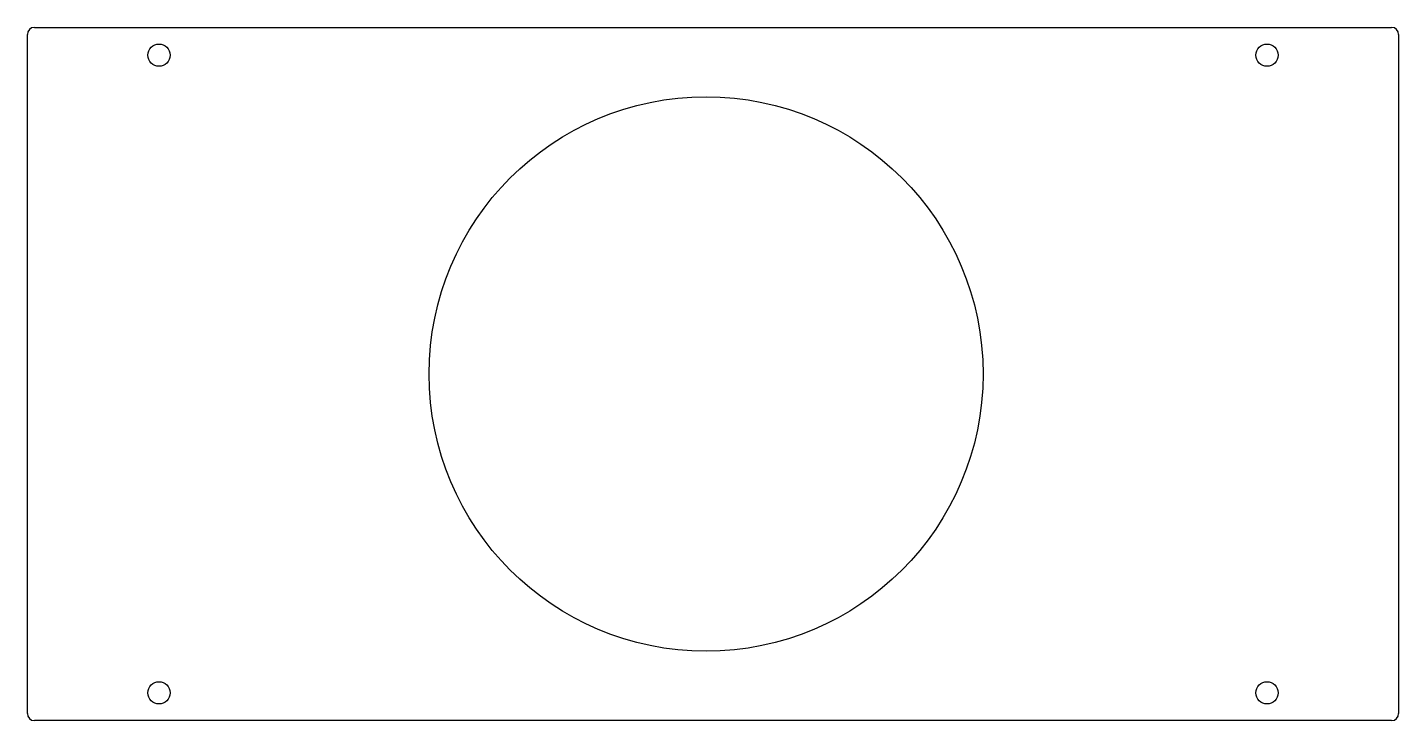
# Model space of a CAD drawing. Header units: millimetres. Extents: x -198 to 0, y 0 to 100.
import ezdxf

# ---------------------------------------------------------------- set-up
doc = ezdxf.new("R2010")
doc.units = ezdxf.units.MM

msp = doc.modelspace()

# ---------------------------------------------------------------- linework, layer by layer
at = {"color": 7, "linetype": 'Continuous', "lineweight": 25}
for p, q in [((-198, 1), (-198, 99)), ((-197, 100), (-1, 100)), ((0, 99), (0, 1)), ((-1, 0), (-197, 0))]:
    msp.add_line(p, q, dxfattribs=at)
for centre, radius in [((-179, 96), 1.6), ((-19, 96), 1.6), ((-100, 50), 40), ((-179, 4), 1.6), ((-19, 4), 1.6)]:
    msp.add_circle(centre, radius, dxfattribs=at)
for centre, start, end in [((-197, 99), 90, 180), ((-1, 99), 0, 90), ((-197, 1), 180, 270), ((-1, 1), 270, 0)]:
    msp.add_arc(centre, 1, start, end, dxfattribs=at)

doc.saveas('drawing.dxf')
